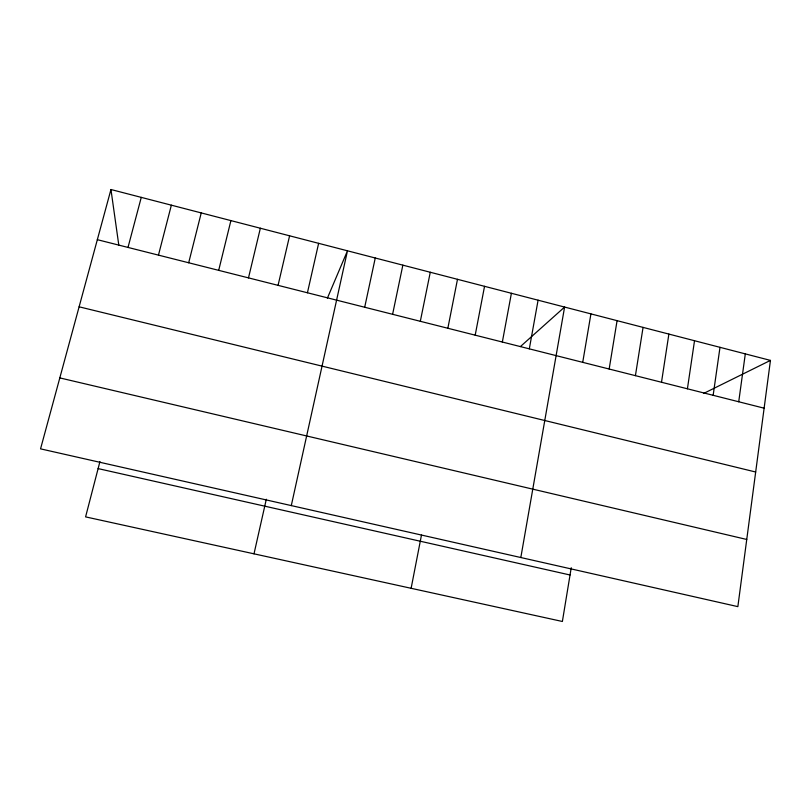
<?xml version="1.0" encoding="UTF-8"?>
<svg xmlns="http://www.w3.org/2000/svg" width="811" height="811" viewBox="0 0 811 811"><rect width="100%" height="100%" fill="white"/><g stroke="black" fill="none" stroke-linecap="round" stroke-linejoin="round"><path stroke-width="1.22" d="M770.45 360.398L737.858 606.638L40.55 448.858L110.955 189.521L770.45 360.398L703.836 393.345M738.72 401.769L745.309 353.89M713.153 395.302L719.996 347.331M687.414 388.793L694.52 340.732M661.502 382.245L668.882 334.081M635.418 375.655L643.062 327.391M609.162 369.025L617.08 320.659M571.238 567.72L562.378 621.479L85.591 516.881L99.935 461.581M582.724 362.345L590.925 313.887M520.824 557.532L564.598 307.065L520.409 346.571M529.319 348.842L538.088 300.192M502.344 342.029L511.406 293.278M475.195 335.166L484.542 286.324M411.126 588.299L421.477 535.088M447.854 328.252L457.495 279.308M420.321 321.298L430.276 272.253M392.605 314.293L402.854 265.156M364.697 307.237L375.26 257.999M291.291 505.598L347.473 250.802L327.411 298.103M307.43 292.771L318.632 243.33M254.005 553.832L266.312 499.241M278.061 285.35L289.598 235.808M248.49 277.879L260.361 228.226M218.696 270.347L230.902 220.602M188.689 262.764L201.24 212.908M158.459 255.12L171.364 205.173M128.006 247.426L141.266 197.377M98.111 468.596L570.042 574.999M59.811 377.906L746.749 539.467M79.113 306.811L755.68 472.012M97.34 239.681L764.124 408.186M110.955 189.521L118.791 245.074"/></g></svg>
